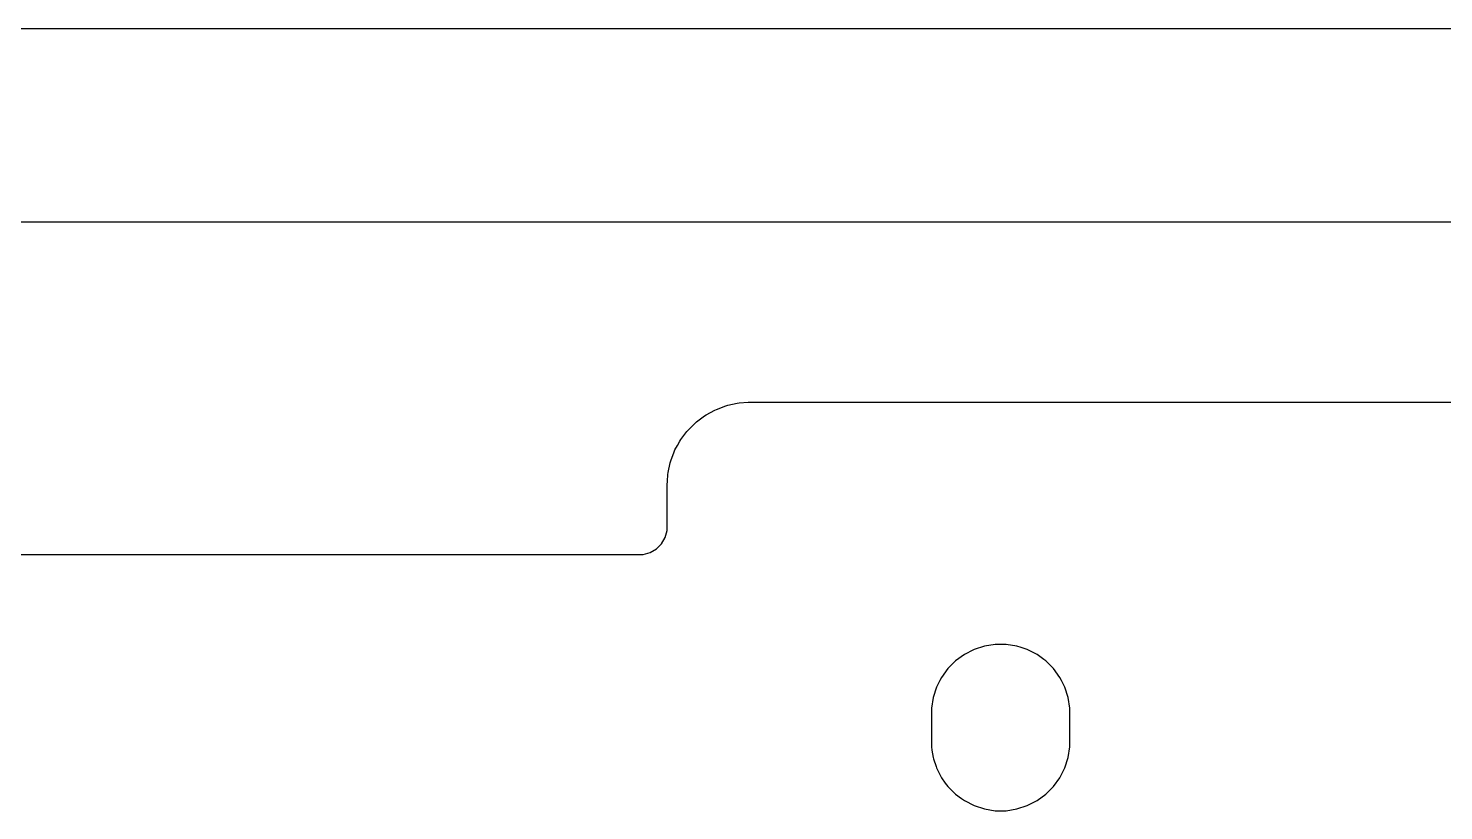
# Model space of a CAD drawing. Header units: inches. Extents: x 2.6 to 14.2, y -7.9 to -3.5.
# Drawn here: x 3.634 to 4.64, y -4.008 to -3.452 of the extents above; entities that cross this region are included whole.
import ezdxf

# ---------------------------------------------------------------- set-up
doc = ezdxf.new("R2010")
doc.units = ezdxf.units.IN
doc.header["$MEASUREMENT"] = 0
doc.layers.add('B.Cu', color=153, linetype='CONTINUOUS', true_color=0x4d7fc4)

msp = doc.modelspace()

# ---------------------------------------------------------------- linework, layer by layer
at = {"layer": 'B.Cu', "linetype": 'CONTINUOUS'}
for p, q in [((2.598, -3.4524), (14.1925, -3.4524)), ((6.3309, -3.5901), (3.3782, -3.5901)), ((4.1233, -3.7232), (4.1299, -3.7207)), ((4.1299, -3.7207), (4.1313, -3.7203)), ((4.1313, -3.7203), (4.1381, -3.7188)), ((4.1381, -3.7188), (4.1395, -3.7186)), ((4.1395, -3.7186), (4.1459, -3.7182)), ((4.1459, -3.7182), (4.1469, -3.7181)), ((4.1469, -3.7181), (4.1476, -3.7181)), ((4.1476, -3.7181), (4.8211, -3.7181)), ((4.1031, -3.738), (4.1081, -3.733)), ((4.1081, -3.733), (4.1091, -3.7321)), ((4.1091, -3.7321), (4.1147, -3.7279)), ((4.1147, -3.7279), (4.1159, -3.7271)), ((4.1159, -3.7271), (4.1221, -3.7238)), ((4.1221, -3.7238), (4.1233, -3.7232)), ((4.098, -3.7447), (4.1022, -3.739)), ((4.1022, -3.739), (4.1031, -3.738)), ((4.0933, -3.7533), (4.0938, -3.752)), ((4.0938, -3.752), (4.0955, -3.749)), ((4.0955, -3.749), (4.0972, -3.7458)), ((4.0972, -3.7458), (4.098, -3.7447)), ((4.0889, -3.768), (4.0904, -3.7612)), ((4.0904, -3.7612), (4.0908, -3.7598)), ((4.0908, -3.7598), (4.0933, -3.7533)), ((4.0884, -3.7743), (4.0887, -3.7694)), ((4.0887, -3.7694), (4.0889, -3.768)), ((4.0882, -3.7768), (4.0884, -3.7743)), ((4.0882, -3.7775), (4.0882, -3.7768)), ((4.0882, -3.8093), (4.0882, -3.7775)), ((4.0868, -3.8143), (4.0882, -3.8093)), ((4.0761, -3.825), (4.0806, -3.8224)), ((4.0806, -3.8224), (4.0842, -3.8188)), ((4.0842, -3.8188), (4.0868, -3.8143)), ((3.373, -3.8264), (4.0711, -3.8264)), ((4.0711, -3.8264), (4.0761, -3.825)), ((4.3061, -3.8941), (4.2996, -3.8974)), ((4.3065, -3.8939), (4.3061, -3.8941)), ((4.3138, -3.8915), (4.3065, -3.8939)), ((4.3065, -3.8939), (4.3065, -3.8939)), ((4.3215, -3.8903), (4.3138, -3.8915)), ((4.3292, -3.8903), (4.3215, -3.8903)), ((4.3215, -3.8903), (4.3215, -3.8903)), ((4.3215, -3.8903), (4.3215, -3.8903)), ((4.3369, -3.8915), (4.3292, -3.8903)), ((4.3292, -3.8903), (4.3292, -3.8903)), ((4.3292, -3.8903), (4.3292, -3.8903)), ((4.34, -3.8925), (4.3369, -3.8915)), ((4.3369, -3.8915), (4.3369, -3.8915)), ((4.3369, -3.8915), (4.3369, -3.8915)), ((4.3443, -3.8939), (4.34, -3.8925)), ((4.3512, -3.8974), (4.3443, -3.8939)), ((4.3443, -3.8939), (4.3443, -3.8939)), ((4.3443, -3.8939), (4.3443, -3.8939)), ((4.3443, -3.8939), (4.3443, -3.8939)), ((4.2933, -3.902), (4.2878, -3.9075)), ((4.2996, -3.8974), (4.2933, -3.902)), ((4.2996, -3.8974), (4.2996, -3.8974)), ((4.2996, -3.8974), (4.2996, -3.8974)), ((4.2996, -3.8974), (4.2996, -3.8974)), ((4.3561, -3.901), (4.3512, -3.8974)), ((4.3512, -3.8974), (4.3512, -3.8974)), ((4.3512, -3.8974), (4.3512, -3.8974)), ((4.3574, -3.902), (4.3561, -3.901)), ((4.3629, -3.9075), (4.3574, -3.902)), ((4.2833, -3.9137), (4.2821, -3.916)), ((4.2878, -3.9075), (4.2833, -3.9137)), ((4.2833, -3.9137), (4.2833, -3.9137)), ((4.2833, -3.9137), (4.2833, -3.9137)), ((4.2833, -3.9137), (4.2833, -3.9137)), ((4.3675, -3.9137), (4.3629, -3.9075)), ((4.3629, -3.9075), (4.3629, -3.9075)), ((4.3686, -3.916), (4.3675, -3.9137)), ((4.3675, -3.9137), (4.3675, -3.9137)), ((4.3675, -3.9137), (4.3675, -3.9137)), ((4.2797, -3.9206), (4.2773, -3.928)), ((4.2821, -3.916), (4.2797, -3.9206)), ((4.2797, -3.9206), (4.2797, -3.9206)), ((4.371, -3.9206), (4.3686, -3.916)), ((4.3734, -3.928), (4.371, -3.9206)), ((4.2773, -3.928), (4.2761, -3.9357)), ((4.3746, -3.9357), (4.3734, -3.928)), ((4.2761, -3.9357), (4.2761, -3.9357)), ((4.2761, -3.9357), (4.2761, -3.9631)), ((4.3746, -3.9631), (4.3746, -3.9357)), ((4.2761, -3.9631), (4.2761, -3.9631)), ((4.2761, -3.9631), (4.2765, -3.9654)), ((4.3734, -3.9707), (4.3746, -3.9631)), ((4.2765, -3.9654), (4.2773, -3.9707)), ((4.2773, -3.9707), (4.2776, -3.9716)), ((4.2776, -3.9716), (4.2794, -3.9771)), ((4.371, -3.9781), (4.3734, -3.9707)), ((4.2794, -3.9771), (4.2797, -3.9781)), ((4.2797, -3.9781), (4.2833, -3.985)), ((4.3675, -3.985), (4.371, -3.9781)), ((4.2833, -3.985), (4.2833, -3.985)), ((4.2833, -3.985), (4.2833, -3.985)), ((4.2833, -3.985), (4.286, -3.9888)), ((4.286, -3.9888), (4.2878, -3.9913)), ((4.2878, -3.9913), (4.2933, -3.9968)), ((4.3574, -3.9968), (4.3629, -3.9913)), ((4.3629, -3.9913), (4.3675, -3.985)), ((4.2933, -3.9968), (4.2933, -3.9968)), ((4.2933, -3.9968), (4.2975, -3.9998)), ((4.2975, -3.9998), (4.2996, -4.0013)), ((4.2996, -4.0013), (4.3065, -4.0048)), ((4.3443, -4.0048), (4.3512, -4.0013)), ((4.3512, -4.0013), (4.3574, -3.9968)), ((4.3065, -4.0048), (4.3138, -4.0072)), ((4.3138, -4.0072), (4.3215, -4.0085)), ((4.3215, -4.0085), (4.3215, -4.0085)), ((4.3215, -4.0085), (4.3292, -4.0085)), ((4.3292, -4.0085), (4.3369, -4.0072)), ((4.3292, -4.0085), (4.3292, -4.0085)), ((4.3369, -4.0072), (4.3443, -4.0048))]:
    msp.add_line(p, q, dxfattribs=at)

doc.saveas('drawing.dxf')
